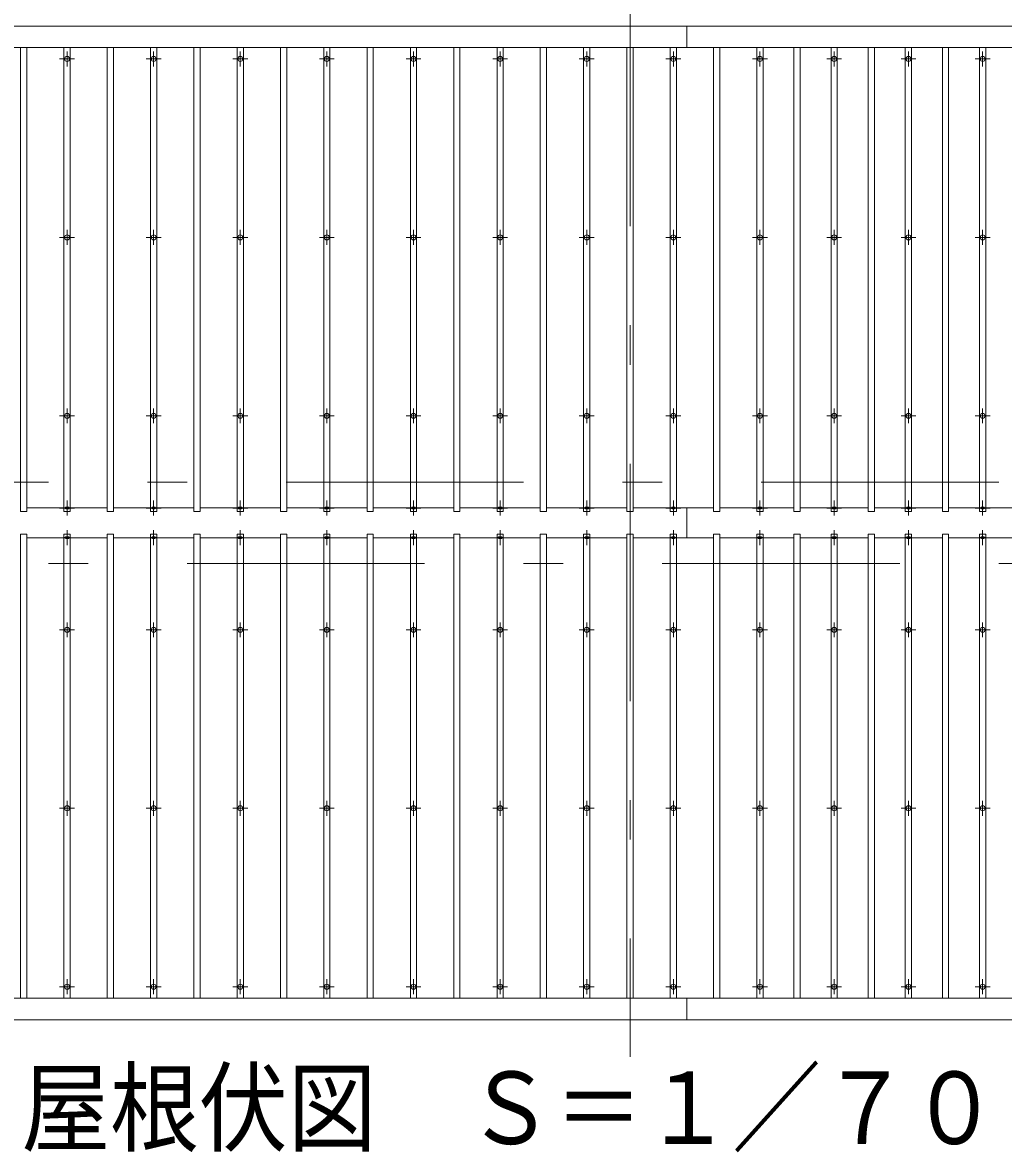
# Model space of a CAD drawing. Units: millimetres, scale not verified. Extents: x -31546 to 31551, y -14700 to 14700.
# Drawn here: x -4284 to -321, y 7786 to 12354 of the extents above; entities that cross this region are included whole.
import ezdxf
from ezdxf.enums import TextEntityAlignment as Align

# ---------------------------------------------------------------- set-up
doc = ezdxf.new("R2010")
doc.units = ezdxf.units.MM
doc.header["$LTSCALE"] = 80
doc.linetypes.add('USER3', pattern=[24, 12, -5, 2, -5])
for name, color, linetype, lineweight in [('0-2_1-07BOLD', 7, 'Continuous', 18), ('0-3_1-27CENTER', 3, 'USER3', 18), ('0-4_1-47THIN', 4, 'Continuous', 18), ('0-5_1-57DIM', 3, 'Continuous', 18)]:
    doc.layers.add(name, color=color, linetype=linetype, lineweight=lineweight)
doc.styles.add('ＭＳ ゴシック', font='')
doc.styles.get('ＭＳ ゴシック').set_extended_font_data('MS Gothic')

msp = doc.modelspace()

# ---------------------------------------------------------------- linework, layer by layer
at = {"layer": '0-2_1-07BOLD'}
for p, q in [((-1599.42, 12253.1), (-1599.42, 12340.54)), ((3353.58, 12253.1), (-7312.42, 12253.1)), ((-1599.42, 10271.05), (-1599.42, 10392.03)), ((-7312.42, 8409.98), (3353.58, 8409.98)), ((-1599.42, 8322.54), (-1599.42, 8409.98))]:
    msp.add_line(p, q, dxfattribs=at)
for points in [[(-7312.42, 10377.02), (-7312.42, 12340.54), (3353.58, 12340.54), (3353.58, 10377.02), (3313.58, 10377.02), (3313.58, 12253.1)], [(3313.58, 8409.98), (3313.58, 10286.06), (3353.58, 10286.06), (3353.58, 8322.54), (-7312.42, 8322.54)]]:
    msp.add_lwpolyline(points, dxfattribs=at)
for centre in [(-4104.41, 12207.36), (-3754.42, 12207.36), (-3404.41, 12207.36), (-3054.42, 12207.36), (-2704.42, 12207.36), (-2354.42, 12207.36), (-2004.41, 12207.36), (-1654.41, 12207.36), (-1304.41, 12207.36), (-1004.41, 12207.36), (-704.41, 12207.36), (-404.41, 12207.36), (-4104.41, 11485.7), (-3754.42, 11485.7), (-3404.41, 11485.7), (-3054.42, 11485.7), (-2704.42, 11485.7), (-2354.42, 11485.7), (-2004.41, 11485.7), (-1654.41, 11485.7), (-1304.41, 11485.7), (-1004.41, 11485.7), (-704.41, 11485.7), (-404.41, 11485.7), (-4104.41, 10764.04), (-3754.42, 10764.04), (-3404.41, 10764.04), (-3054.42, 10764.04), (-2704.42, 10764.04), (-2354.42, 10764.04), (-2004.41, 10764.04), (-1654.41, 10764.04), (-1304.41, 10764.04), (-1004.41, 10764.04), (-704.41, 10764.04), (-404.41, 10764.04), (-4104.41, 9899.04), (-3754.42, 9899.04), (-3404.41, 9899.04), (-3054.42, 9899.04), (-2704.42, 9899.04), (-2354.42, 9899.04), (-2004.41, 9899.04), (-1654.41, 9899.04), (-1304.41, 9899.04), (-1004.41, 9899.04), (-704.41, 9899.04), (-404.41, 9899.04), (-4104.41, 9177.38), (-3754.42, 9177.38), (-3404.41, 9177.38), (-3054.42, 9177.38), (-2704.42, 9177.38), (-2354.42, 9177.38), (-2004.41, 9177.38), (-1654.41, 9177.38), (-1304.41, 9177.38), (-1004.41, 9177.38), (-704.41, 9177.38), (-404.41, 9177.38), (-4104.41, 8455.72), (-3754.42, 8455.72), (-3404.41, 8455.72), (-3054.42, 8455.72), (-2704.42, 8455.72), (-2354.42, 8455.72), (-2004.41, 8455.72), (-1654.41, 8455.72), (-1304.41, 8455.72), (-1004.41, 8455.72), (-704.41, 8455.72), (-404.41, 8455.72)]:
    msp.add_circle(centre, 10, dxfattribs=at)
for centre, start, end in [((-4104.41, 10380.99), 46.3961, 133.6039), ((-4104.41, 10401.99), 226.39838, 313.60162), ((-3754.42, 10380.99), 46.3961, 133.6039), ((-3754.42, 10401.99), 226.39838, 313.60162), ((-3404.41, 10380.99), 46.3961, 133.6039), ((-3404.41, 10401.99), 226.39838, 313.60162), ((-3054.42, 10380.99), 46.3961, 133.6039), ((-3054.42, 10401.99), 226.39838, 313.60162), ((-2704.42, 10380.99), 46.3961, 133.6039), ((-2704.42, 10401.99), 226.39838, 313.60162), ((-2354.42, 10380.99), 46.3961, 133.6039), ((-2354.42, 10401.99), 226.39838, 313.60162), ((-2004.41, 10380.99), 46.3961, 133.6039), ((-2004.41, 10401.99), 226.39838, 313.60162), ((-1654.41, 10380.99), 46.3961, 133.6039), ((-1654.41, 10401.99), 226.39838, 313.60162), ((-1304.41, 10380.99), 46.3961, 133.6039), ((-1304.41, 10401.99), 226.39838, 313.60162), ((-1004.41, 10380.99), 46.3961, 133.6039), ((-1004.41, 10401.99), 226.39838, 313.60162), ((-704.41, 10380.99), 46.3961, 133.6039), ((-704.41, 10401.99), 226.39838, 313.60162), ((-404.41, 10380.99), 46.3961, 133.6039), ((-404.41, 10401.99), 226.39838, 313.60162), ((-4104.41, 10261.09), 46.39838, 133.60162), ((-4104.41, 10282.09), 226.3961, 313.6039), ((-3754.42, 10261.09), 46.39838, 133.60162), ((-3754.42, 10282.09), 226.3961, 313.6039), ((-3404.41, 10261.09), 46.39838, 133.60162), ((-3404.41, 10282.09), 226.3961, 313.6039), ((-3054.42, 10261.09), 46.39838, 133.60162), ((-3054.42, 10282.09), 226.3961, 313.6039), ((-2704.42, 10261.09), 46.39838, 133.60162), ((-2704.42, 10282.09), 226.3961, 313.6039), ((-2354.42, 10261.09), 46.39838, 133.60162), ((-2354.42, 10282.09), 226.3961, 313.6039), ((-2004.41, 10261.09), 46.39838, 133.60162), ((-2004.41, 10282.09), 226.3961, 313.6039), ((-1654.41, 10261.09), 46.39838, 133.60162), ((-1654.41, 10282.09), 226.3961, 313.6039), ((-1304.41, 10261.09), 46.39838, 133.60162), ((-1304.41, 10282.09), 226.3961, 313.6039), ((-1004.41, 10261.09), 46.39838, 133.60162), ((-1004.41, 10282.09), 226.3961, 313.6039), ((-704.41, 10261.09), 46.39838, 133.60162), ((-704.41, 10282.09), 226.3961, 313.6039), ((-404.41, 10261.09), 46.39838, 133.60162), ((-404.41, 10282.09), 226.3961, 313.6039)]:
    msp.add_arc(centre, 14.5, start, end, dxfattribs=at)
at = {"layer": '0-3_1-27CENTER'}
for p, q in [((-1829.41, 12490.54), (-1829.41, 8172.54)), ((-4134.41, 12207.36), (-4074.41, 12207.36)), ((-4104.41, 12177.37), (-4104.41, 12237.37)), ((-3784.42, 12207.36), (-3724.42, 12207.36)), ((-3754.42, 12237.37), (-3754.42, 12177.37)), ((-3434.41, 12207.36), (-3374.42, 12207.36)), ((-3404.41, 12177.37), (-3404.41, 12237.37)), ((-3024.42, 12207.36), (-3084.42, 12207.36)), ((-3054.42, 12237.37), (-3054.42, 12177.37)), ((-2734.41, 12207.36), (-2674.42, 12207.36)), ((-2704.42, 12177.37), (-2704.42, 12237.37)), ((-2384.42, 12207.36), (-2324.42, 12207.36)), ((-2354.42, 12237.37), (-2354.42, 12177.37)), ((-2034.41, 12207.36), (-1974.41, 12207.36)), ((-2004.41, 12177.37), (-2004.41, 12237.37)), ((-1624.41, 12207.36), (-1684.41, 12207.36)), ((-1654.41, 12237.37), (-1654.41, 12177.37)), ((-1334.41, 12207.36), (-1274.41, 12207.36)), ((-1304.41, 12177.37), (-1304.41, 12237.37)), ((-1034.41, 12207.36), (-974.41, 12207.36)), ((-1004.41, 12177.37), (-1004.41, 12237.37)), ((-734.42, 12207.36), (-674.41, 12207.36)), ((-704.41, 12177.37), (-704.41, 12237.37)), ((-434.42, 12207.36), (-374.41, 12207.36)), ((-404.41, 12177.37), (-404.41, 12237.37)), ((-4104.41, 11515.7), (-4104.41, 11455.7)), ((-3754.42, 11455.7), (-3754.42, 11515.7)), ((-3404.41, 11515.7), (-3404.41, 11455.7)), ((-3054.42, 11455.7), (-3054.42, 11515.7)), ((-2704.42, 11515.7), (-2704.42, 11455.7)), ((-2354.42, 11455.7), (-2354.42, 11515.7)), ((-2004.41, 11515.7), (-2004.41, 11455.7)), ((-1654.41, 11455.7), (-1654.41, 11515.7)), ((-1304.41, 11515.7), (-1304.41, 11455.7)), ((-1004.41, 11455.7), (-1004.41, 11515.7)), ((-704.41, 11515.7), (-704.41, 11455.7)), ((-404.41, 11515.7), (-404.41, 11455.7)), ((-4134.41, 11485.7), (-4074.41, 11485.7)), ((-3784.42, 11485.7), (-3724.42, 11485.7)), ((-3434.41, 11485.7), (-3374.42, 11485.7)), ((-3024.42, 11485.7), (-3084.42, 11485.7)), ((-2734.41, 11485.7), (-2674.42, 11485.7)), ((-2384.42, 11485.7), (-2324.42, 11485.7)), ((-2034.41, 11485.7), (-1974.41, 11485.7)), ((-1624.41, 11485.7), (-1684.41, 11485.7)), ((-1334.41, 11485.7), (-1274.41, 11485.7)), ((-974.41, 11485.7), (-1034.41, 11485.7)), ((-734.42, 11485.7), (-674.41, 11485.7)), ((-434.42, 11485.7), (-374.41, 11485.7)), ((-4104.41, 10734.04), (-4104.41, 10794.04)), ((-3754.42, 10734.04), (-3754.42, 10794.04)), ((-3404.41, 10734.04), (-3404.41, 10794.04)), ((-3054.42, 10734.04), (-3054.42, 10794.04)), ((-2704.42, 10734.04), (-2704.42, 10794.04)), ((-2354.42, 10734.04), (-2354.42, 10794.04)), ((-2004.41, 10794.04), (-2004.41, 10734.04)), ((-1654.41, 10734.04), (-1654.41, 10794.04)), ((-1304.41, 10734.04), (-1304.41, 10794.04)), ((-1004.41, 10734.04), (-1004.41, 10794.04)), ((-704.41, 10734.04), (-704.41, 10794.04)), ((-404.41, 10734.04), (-404.41, 10794.04)), ((-4134.41, 10764.04), (-4074.41, 10764.04)), ((-3784.42, 10764.04), (-3724.42, 10764.04)), ((-3434.41, 10764.04), (-3374.42, 10764.04)), ((-3084.42, 10764.04), (-3024.42, 10764.04)), ((-2734.41, 10764.04), (-2674.42, 10764.04)), ((-2384.42, 10764.04), (-2324.42, 10764.04)), ((-2034.41, 10764.04), (-1974.41, 10764.04)), ((-1684.41, 10764.04), (-1624.41, 10764.04)), ((-1334.41, 10764.04), (-1274.41, 10764.04)), ((-1034.41, 10764.04), (-974.41, 10764.04)), ((-734.42, 10764.04), (-674.41, 10764.04)), ((-434.42, 10764.04), (-374.41, 10764.04)), ((3500.59, 10496.54), (-7459.41, 10496.54)), ((-4104.41, 10361.5), (-4104.41, 10421.49)), ((-3754.42, 10361.5), (-3754.42, 10421.49)), ((-3404.41, 10361.5), (-3404.41, 10421.49)), ((-3054.42, 10361.5), (-3054.42, 10421.49)), ((-2704.42, 10361.5), (-2704.42, 10421.49)), ((-2354.42, 10361.5), (-2354.42, 10421.49)), ((-2004.41, 10361.5), (-2004.41, 10421.49)), ((-1654.41, 10361.5), (-1654.41, 10421.49)), ((-1304.41, 10361.5), (-1304.41, 10421.49)), ((-1004.41, 10361.5), (-1004.41, 10421.49)), ((-704.41, 10361.5), (-704.41, 10421.49)), ((-404.41, 10361.5), (-404.41, 10421.49)), ((-4134.41, 10391.49), (-4074.41, 10391.49)), ((-3724.42, 10391.49), (-3784.42, 10391.49)), ((-3434.41, 10391.49), (-3374.42, 10391.49)), ((-3024.42, 10391.49), (-3084.42, 10391.49)), ((-2674.42, 10391.49), (-2734.41, 10391.49)), ((-2324.42, 10391.49), (-2384.42, 10391.49)), ((-2034.41, 10391.49), (-1974.41, 10391.49)), ((-1624.41, 10391.49), (-1684.41, 10391.49)), ((-1274.41, 10391.49), (-1334.41, 10391.49)), ((-974.41, 10391.49), (-1034.41, 10391.49)), ((-674.41, 10391.49), (-734.42, 10391.49)), ((-374.41, 10391.49), (-434.42, 10391.49)), ((-4104.41, 10241.59), (-4104.41, 10301.59)), ((-3754.42, 10301.59), (-3754.42, 10241.59)), ((-3404.41, 10241.59), (-3404.41, 10301.59)), ((-3054.42, 10301.59), (-3054.42, 10241.59)), ((-2704.42, 10241.59), (-2704.42, 10301.59)), ((-2354.42, 10301.59), (-2354.42, 10241.59)), ((-2004.41, 10241.59), (-2004.41, 10301.59)), ((-1654.41, 10301.59), (-1654.41, 10241.59)), ((-1304.41, 10241.59), (-1304.41, 10301.59)), ((-1004.41, 10301.59), (-1004.41, 10241.59)), ((-704.41, 10241.59), (-704.41, 10301.59)), ((-404.41, 10301.59), (-404.41, 10241.59)), ((-4074.41, 10271.59), (-4134.41, 10271.59)), ((-3784.42, 10271.59), (-3724.42, 10271.59)), ((-3374.42, 10271.59), (-3434.41, 10271.59)), ((-3024.42, 10271.59), (-3084.42, 10271.59)), ((-2674.42, 10271.59), (-2734.41, 10271.59)), ((-2384.42, 10271.59), (-2324.42, 10271.59)), ((-1974.41, 10271.59), (-2034.41, 10271.59)), ((-1624.41, 10271.59), (-1684.41, 10271.59)), ((-1274.41, 10271.59), (-1334.41, 10271.59)), ((-974.41, 10271.59), (-1034.41, 10271.59)), ((-674.41, 10271.59), (-734.42, 10271.59)), ((-374.41, 10271.59), (-434.42, 10271.59)), ((-7459.41, 10166.54), (3500.59, 10166.54)), ((-4104.41, 9929.04), (-4104.41, 9869.04)), ((-3754.42, 9929.04), (-3754.42, 9869.04)), ((-3404.41, 9929.04), (-3404.41, 9869.04)), ((-3054.42, 9929.04), (-3054.42, 9869.04)), ((-2704.42, 9869.04), (-2704.42, 9929.04)), ((-2354.42, 9929.04), (-2354.42, 9869.04)), ((-2004.41, 9929.04), (-2004.41, 9869.04)), ((-1654.41, 9869.04), (-1654.41, 9929.04)), ((-1304.41, 9929.04), (-1304.41, 9869.04)), ((-1004.41, 9869.04), (-1004.41, 9929.04)), ((-704.41, 9929.04), (-704.41, 9869.04)), ((-404.41, 9929.04), (-404.41, 9869.04)), ((-4074.41, 9899.04), (-4134.41, 9899.04)), ((-3724.42, 9899.04), (-3784.42, 9899.04)), ((-3374.42, 9899.04), (-3434.41, 9899.04)), ((-3024.42, 9899.04), (-3084.42, 9899.04)), ((-2674.42, 9899.04), (-2734.41, 9899.04)), ((-2324.42, 9899.04), (-2384.42, 9899.04)), ((-1974.41, 9899.04), (-2034.41, 9899.04)), ((-1624.41, 9899.04), (-1684.41, 9899.04)), ((-1274.41, 9899.04), (-1334.41, 9899.04)), ((-974.41, 9899.04), (-1034.41, 9899.04)), ((-674.41, 9899.04), (-734.42, 9899.04)), ((-374.41, 9899.04), (-434.42, 9899.04)), ((-4104.41, 9147.38), (-4104.41, 9207.38)), ((-3754.42, 9207.38), (-3754.42, 9147.38)), ((-3404.41, 9147.38), (-3404.41, 9207.38)), ((-3054.42, 9207.38), (-3054.42, 9147.38)), ((-2704.42, 9147.38), (-2704.42, 9207.38)), ((-2354.42, 9207.38), (-2354.42, 9147.38)), ((-2004.41, 9147.38), (-2004.41, 9207.38)), ((-1654.41, 9207.38), (-1654.41, 9147.38)), ((-1304.41, 9147.38), (-1304.41, 9207.38)), ((-1004.41, 9207.38), (-1004.41, 9147.38)), ((-704.41, 9147.38), (-704.41, 9207.38)), ((-404.41, 9147.38), (-404.41, 9207.38)), ((-4134.41, 9177.38), (-4074.41, 9177.38)), ((-3784.42, 9177.38), (-3724.42, 9177.38)), ((-3434.41, 9177.38), (-3374.42, 9177.38)), ((-3024.42, 9177.38), (-3084.42, 9177.38)), ((-2734.41, 9177.38), (-2674.42, 9177.38)), ((-2384.42, 9177.38), (-2324.42, 9177.38)), ((-2034.41, 9177.38), (-1974.41, 9177.38)), ((-1624.41, 9177.38), (-1684.41, 9177.38)), ((-1334.41, 9177.38), (-1274.41, 9177.38)), ((-974.41, 9177.38), (-1034.41, 9177.38)), ((-734.42, 9177.38), (-674.41, 9177.38)), ((-434.42, 9177.38), (-374.41, 9177.38)), ((-4074.41, 8455.72), (-4134.41, 8455.72)), ((-4104.41, 8485.72), (-4104.41, 8425.72)), ((-3784.42, 8455.72), (-3724.42, 8455.72)), ((-3754.42, 8425.72), (-3754.42, 8485.72)), ((-3374.42, 8455.72), (-3434.41, 8455.72)), ((-3404.41, 8485.72), (-3404.41, 8425.72)), ((-3024.42, 8455.72), (-3084.42, 8455.72)), ((-3054.42, 8425.72), (-3054.42, 8485.72)), ((-2674.42, 8455.72), (-2734.41, 8455.72)), ((-2704.42, 8485.72), (-2704.42, 8425.72)), ((-2384.42, 8455.72), (-2324.42, 8455.72)), ((-2354.42, 8425.72), (-2354.42, 8485.72)), ((-1974.41, 8455.72), (-2034.41, 8455.72)), ((-2004.41, 8485.72), (-2004.41, 8425.72)), ((-1624.41, 8455.72), (-1684.41, 8455.72)), ((-1654.41, 8425.72), (-1654.41, 8485.72)), ((-1274.41, 8455.72), (-1334.41, 8455.72)), ((-1304.41, 8485.72), (-1304.41, 8425.72)), ((-974.41, 8455.72), (-1034.41, 8455.72)), ((-1004.41, 8425.72), (-1004.41, 8485.72)), ((-674.41, 8455.72), (-734.42, 8455.72)), ((-704.41, 8485.72), (-704.41, 8425.72)), ((-374.41, 8455.72), (-434.42, 8455.72)), ((-404.41, 8485.72), (-404.41, 8425.72))]:
    msp.add_line(p, q, dxfattribs=at)
at = {"layer": '0-4_1-47THIN'}
for p, q in [((-4266.91, 10377.02), (-4266.91, 12253.1)), ((-4091.91, 12253.1), (-4091.91, 10377.02)), ((-3916.91, 12253.1), (-3916.91, 10377.02)), ((-3741.91, 10377.02), (-3741.91, 12253.1)), ((-3566.92, 10377.02), (-3566.92, 12253.1)), ((-3391.91, 12253.1), (-3391.91, 10377.02)), ((-3216.91, 10377.02), (-3216.91, 12253.1)), ((-3041.91, 10377.02), (-3041.91, 12253.1)), ((-2866.92, 10377.02), (-2866.92, 12253.1)), ((-2691.91, 10377.02), (-2691.91, 12253.1)), ((-2516.91, 12253.1), (-2516.91, 10377.02)), ((-2341.91, 12253.1), (-2341.91, 10377.02)), ((-2166.91, 10377.02), (-2166.91, 12253.1)), ((-1991.91, 10377.02), (-1991.91, 12253.1)), ((-1816.92, 12253.1), (-1816.92, 10377.02)), ((-1641.91, 10377.02), (-1641.91, 12253.1)), ((-1466.91, 10377.02), (-1466.91, 12253.1)), ((-1291.91, 10377.02), (-1291.91, 12253.1)), ((-1141.91, 12253.1), (-1141.91, 10377.02)), ((-991.91, 10377.02), (-991.91, 12253.1)), ((-841.91, 10377.02), (-841.91, 12253.1)), ((-691.91, 10377.02), (-691.91, 12253.1)), ((-541.91, 10377.02), (-541.91, 12253.1)), ((-391.91, 10377.02), (-391.91, 12253.1)), ((-4116.91, 10392.03), (-4266.91, 10392.03)), ((-3941.92, 10392.03), (-4091.91, 10392.03)), ((-3766.91, 10392.03), (-3916.91, 10392.03)), ((-3591.92, 10392.03), (-3741.91, 10392.03)), ((-3416.91, 10392.03), (-3566.92, 10392.03)), ((-3241.92, 10392.03), (-3391.91, 10392.03)), ((-3066.91, 10392.03), (-3216.91, 10392.03)), ((-2891.92, 10392.03), (-3041.91, 10392.03)), ((-2716.91, 10392.03), (-2866.92, 10392.03)), ((-2541.91, 10392.03), (-2691.92, 10392.03)), ((-2366.92, 10392.03), (-2516.91, 10392.03)), ((-2191.91, 10392.03), (-2341.92, 10392.03)), ((-2016.92, 10392.03), (-2166.91, 10392.03)), ((-1841.91, 10392.03), (-1991.91, 10392.03)), ((-1666.92, 10392.03), (-1816.92, 10392.03)), ((-1491.91, 10392.03), (-1641.91, 10392.03)), ((-1316.91, 10392.03), (-1466.91, 10392.03)), ((-1166.91, 10392.03), (-1291.91, 10392.03)), ((-1016.91, 10392.03), (-1141.91, 10392.03)), ((-866.91, 10392.03), (-991.91, 10392.03)), ((-716.91, 10392.03), (-841.91, 10392.03)), ((-566.91, 10392.03), (-691.91, 10392.03)), ((-416.91, 10392.03), (-541.91, 10392.03)), ((-266.91, 10392.03), (-391.91, 10392.03)), ((-4266.91, 10271.05), (-4116.91, 10271.05)), ((-4091.91, 10271.05), (-3941.92, 10271.05)), ((-3916.91, 10271.05), (-3766.91, 10271.05)), ((-3741.91, 10271.05), (-3591.92, 10271.05)), ((-3566.92, 10271.05), (-3416.91, 10271.05)), ((-3391.91, 10271.05), (-3241.92, 10271.05)), ((-3216.91, 10271.05), (-3066.91, 10271.05)), ((-3041.91, 10271.05), (-2891.92, 10271.05)), ((-2866.92, 10271.05), (-2716.91, 10271.05)), ((-2691.92, 10271.05), (-2541.91, 10271.05)), ((-2516.91, 10271.05), (-2366.92, 10271.05)), ((-2341.92, 10271.05), (-2191.91, 10271.05)), ((-2166.91, 10271.05), (-2016.92, 10271.05)), ((-1991.91, 10271.05), (-1841.91, 10271.05)), ((-1816.92, 10271.05), (-1666.92, 10271.05)), ((-1641.91, 10271.05), (-1491.91, 10271.05)), ((-1466.91, 10271.05), (-1316.91, 10271.05)), ((-1291.91, 10271.05), (-1166.91, 10271.05)), ((-1141.91, 10271.05), (-1016.91, 10271.05)), ((-991.91, 10271.05), (-866.91, 10271.05)), ((-841.91, 10271.05), (-716.91, 10271.05)), ((-691.91, 10271.05), (-566.91, 10271.05)), ((-541.91, 10271.05), (-416.91, 10271.05)), ((-391.91, 10271.05), (-266.91, 10271.05))]:
    msp.add_line(p, q, dxfattribs=at)
for points in [[(-4291.92, 12253.1), (-4291.92, 10377.02), (-4266.91, 10377.02)], [(-4091.91, 10377.02), (-4116.91, 10377.02), (-4116.91, 12253.1)], [(-3916.91, 10377.02), (-3941.92, 10377.02), (-3941.92, 12253.1)], [(-3766.91, 12253.1), (-3766.91, 10377.02), (-3741.91, 10377.02)], [(-3591.92, 12253.1), (-3591.92, 10377.02), (-3566.92, 10377.02)], [(-3391.91, 10377.02), (-3416.91, 10377.02), (-3416.91, 12253.1)], [(-3241.92, 12253.1), (-3241.92, 10377.02), (-3216.91, 10377.02)], [(-3066.91, 12253.1), (-3066.91, 10377.02), (-3041.91, 10377.02)], [(-2891.92, 12253.1), (-2891.92, 10377.02), (-2866.92, 10377.02)], [(-2716.91, 12253.1), (-2716.91, 10377.02), (-2691.91, 10377.02)], [(-2516.91, 10377.02), (-2541.91, 10377.02), (-2541.91, 12253.1)], [(-2341.91, 10377.02), (-2366.91, 10377.02), (-2366.91, 12253.1)], [(-2191.91, 12253.1), (-2191.91, 10377.02), (-2166.91, 10377.02)], [(-2016.91, 12253.1), (-2016.91, 10377.02), (-1991.91, 10377.02)], [(-1816.92, 10377.02), (-1841.92, 10377.02), (-1841.92, 12253.1)], [(-1666.91, 12253.1), (-1666.91, 10377.02), (-1641.91, 10377.02)], [(-1491.91, 12253.1), (-1491.91, 10377.02), (-1466.91, 10377.02)], [(-1316.91, 12253.1), (-1316.91, 10377.02), (-1291.91, 10377.02)], [(-1141.91, 10377.02), (-1166.91, 10377.02), (-1166.91, 12253.1)], [(-1016.91, 12253.1), (-1016.91, 10377.02), (-991.91, 10377.02)], [(-866.91, 12253.1), (-866.91, 10377.02), (-841.91, 10377.02)], [(-716.91, 12253.1), (-716.91, 10377.02), (-691.91, 10377.02)], [(-566.91, 12253.1), (-566.91, 10377.02), (-541.91, 10377.02)], [(-416.91, 12253.1), (-416.91, 10377.02), (-391.91, 10377.02)], [(-4266.91, 8409.98), (-4266.91, 10286.06), (-4291.92, 10286.06), (-4291.92, 8409.98)], [(-4091.91, 8409.98), (-4091.91, 10286.06), (-4116.91, 10286.06), (-4116.91, 8409.98)], [(-3916.91, 8409.98), (-3916.91, 10286.06), (-3941.92, 10286.06), (-3941.92, 8409.98)], [(-3741.91, 8409.98), (-3741.91, 10286.06), (-3766.91, 10286.06), (-3766.91, 8409.98)], [(-3566.92, 8409.98), (-3566.92, 10286.06), (-3591.92, 10286.06), (-3591.92, 8409.98)], [(-3391.91, 8409.98), (-3391.91, 10286.06), (-3416.91, 10286.06), (-3416.91, 8409.98)], [(-3216.91, 8409.98), (-3216.91, 10286.06), (-3241.92, 10286.06), (-3241.92, 8409.98)], [(-3041.91, 8409.98), (-3041.91, 10286.06), (-3066.91, 10286.06), (-3066.91, 8409.98)], [(-2866.92, 8409.98), (-2866.92, 10286.06), (-2891.92, 10286.06), (-2891.92, 8409.98)], [(-2691.91, 8409.98), (-2691.91, 10286.06), (-2716.91, 10286.06), (-2716.91, 8409.98)], [(-2516.91, 8409.98), (-2516.91, 10286.06), (-2541.91, 10286.06), (-2541.91, 8409.98)], [(-2341.91, 8409.98), (-2341.91, 10286.06), (-2366.91, 10286.06), (-2366.91, 8409.98)], [(-2166.91, 8409.98), (-2166.91, 10286.06), (-2191.91, 10286.06), (-2191.91, 8409.98)], [(-1991.91, 8409.98), (-1991.91, 10286.06), (-2016.91, 10286.06), (-2016.91, 8409.98)], [(-1816.92, 8409.98), (-1816.92, 10286.06), (-1841.92, 10286.06), (-1841.92, 8409.98)], [(-1641.91, 8409.98), (-1641.91, 10286.06), (-1666.91, 10286.06), (-1666.91, 8409.98)], [(-1466.91, 8409.98), (-1466.91, 10286.06), (-1491.91, 10286.06), (-1491.91, 8409.98)], [(-1291.91, 8409.98), (-1291.91, 10286.06), (-1316.91, 10286.06), (-1316.91, 8409.98)], [(-1141.91, 8409.98), (-1141.91, 10286.06), (-1166.91, 10286.06), (-1166.91, 8409.98)], [(-991.91, 8409.98), (-991.91, 10286.06), (-1016.91, 10286.06), (-1016.91, 8409.98)], [(-841.91, 8409.98), (-841.91, 10286.06), (-866.91, 10286.06), (-866.91, 8409.98)], [(-691.91, 8409.98), (-691.91, 10286.06), (-716.91, 10286.06), (-716.91, 8409.98)], [(-541.91, 8409.98), (-541.91, 10286.06), (-566.91, 10286.06), (-566.91, 8409.98)], [(-391.91, 8409.98), (-391.91, 10286.06), (-416.91, 10286.06), (-416.91, 8409.98)]]:
    msp.add_lwpolyline(points, dxfattribs=at)

# ---------------------------------------------------------------- texts
at = {"layer": '0-5_1-57DIM', "color": 7, "style": 'ＭＳ ゴシック', "width": 0.9}
msp.add_text('屋根伏図\u3000Ｓ＝１／７０', height=292.5, dxfattribs=at).set_placement((-4289.41, 7732.44), align=Align.BOTTOM_LEFT)

doc.saveas('drawing.dxf')
